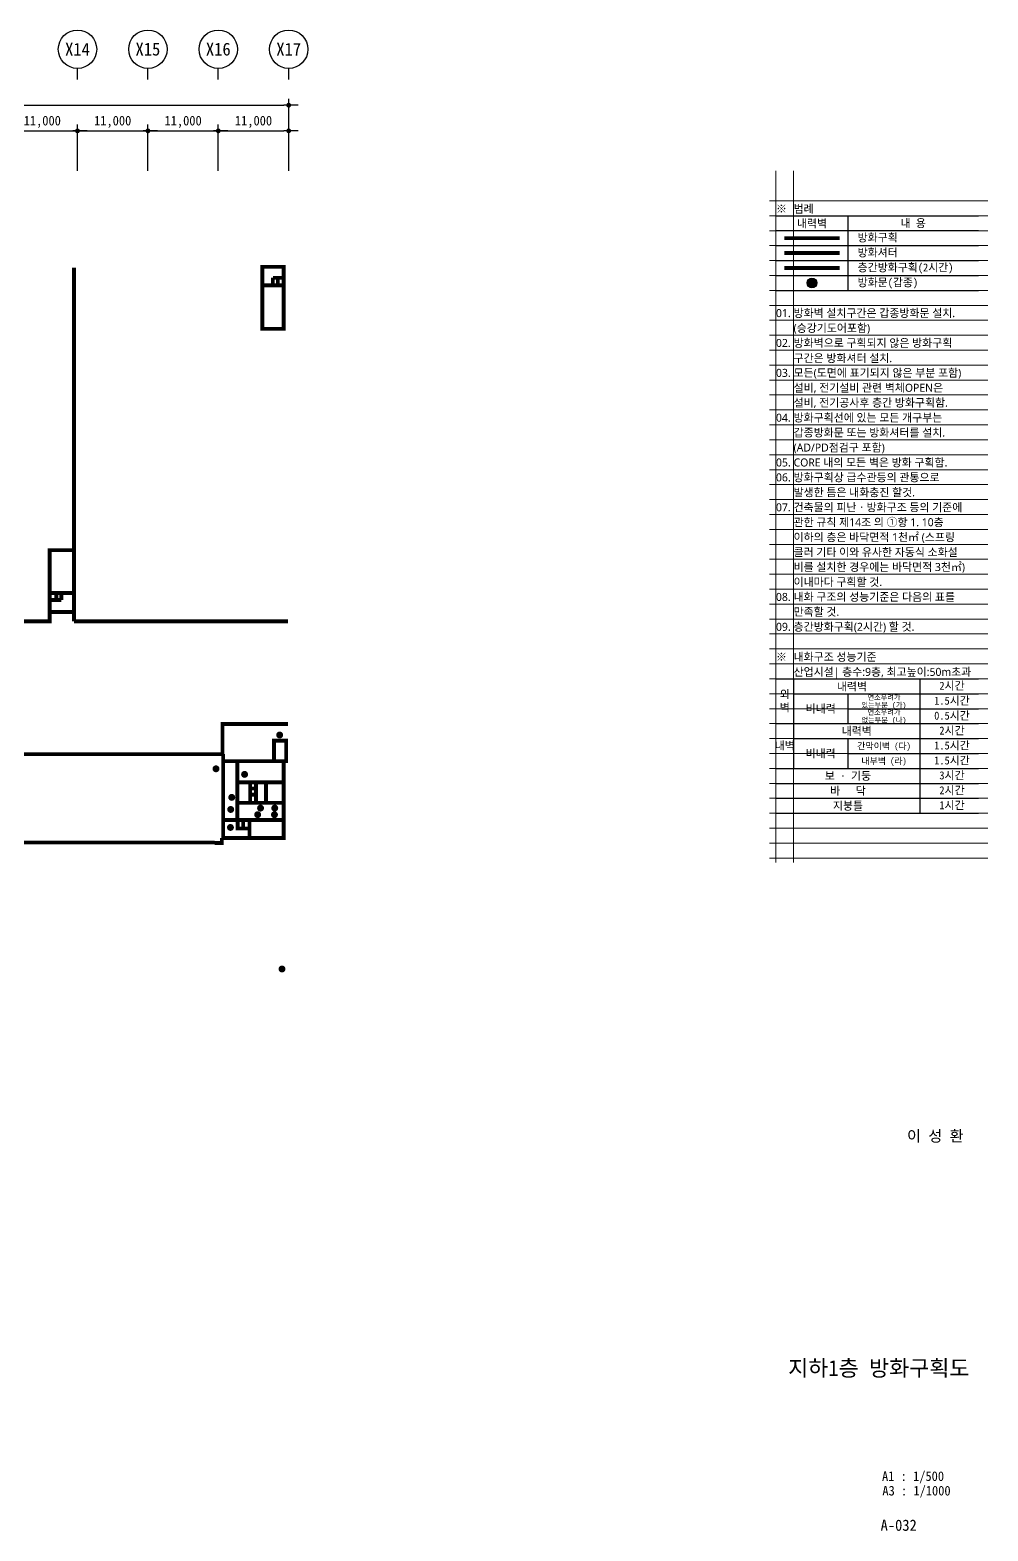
# Model space of a CAD drawing. Header units: millimetres. Extents: x 1075590 to 2680347, y 170599 to 729436.
# Drawn here: x 1690672 to 1840347, y 494985 to 729436 of the extents above; entities that cross this region are included whole.
import ezdxf
from ezdxf.enums import TextEntityAlignment as Align

# ---------------------------------------------------------------- set-up
doc = ezdxf.new("R2010")
doc.units = ezdxf.units.MM
doc.header["$LTSCALE"] = 5
doc.header["$MEASUREMENT"] = 0
doc.header["$PDSIZE"] = -10
for name, pattern in [('DASHDOTX2', [2, 1, -0.5, 0, -0.5]), ('HID', [2, 1.1, -0.9]), ('HIDDEN', [0.375, 0.25, -0.125]), ('PHANTOM2', [1.25, 0.625, -0.125, 0.125, -0.125, 0.125, -0.125])]:
    doc.linetypes.add(name, pattern=pattern)
doc.layers.get('0').update_dxf_attribs({"linetype": 'CONTINUOUS'})
doc.layers.get('Defpoints').update_dxf_attribs({"color": 153, "linetype": 'CONTINUOUS'})
for name, color, linetype, lineweight in [('A-AXIS-BUBL', 7, 'CONTINUOUS', 25), ('A-BORD-TEXT', 3, 'CONTINUOUS', 25), ('A-DIMS', 7, 'CONTINUOUS', 25), ('A-DWXM-SHUT', 4, 'HID', 25), ('A-MKXS-MAK2', 3, 'DASHDOTX2', 25), ('A-XXXX-FIRE', 4, 'HIDDEN', 25), ('A-XXXX-TXT2', 3, 'CONTINUOUS', 25)]:
    doc.layers.add(name, color=color, linetype=linetype, lineweight=lineweight)
doc.layers.add('A-XXXX-NPLT', color=144, linetype='CONTINUOUS', lineweight=15, plot=False)
doc.styles.add('HY울릉도L', font='')
doc.styles.add('돋움체', font='')
doc.styles.add('맑은 고딕', font='malgun.ttf')
doc.styles.add('맑은고딕', font='')
doc.styles.get('HY울릉도L').set_extended_font_data('HYwulM')
doc.styles.get('돋움체').set_extended_font_data('DotumChe')
doc.styles.get('맑은고딕').set_extended_font_data('DotumChe')
doc.dimstyles.new('CDIM', dxfattribs={"dimtxt": 3, "dimasz": 1.5, "dimexe": 2, "dimexo": 1, "dimgap": 1, "dimtad": 1, "dimdec": 0, "dimrnd": 0.5, "dimzin": 0, "dimdsep": 32, "dimlunit": 6, "dimtxsty": 'HY울릉도L', "dimblk1": '_CIDOT', "dimblk2": '_CIDOT', "dimsah": 1, "dimcen": 5.5, "dimclrd": 2, "dimclre": 2, "dimclrt": 7, "dimadec": 0, "dimazin": 0, "dimtfac": 1, "dimtdec": 0, "dimtix": 1, "dimtmove": 2, "dimatfit": 1, "dimldrblk": '_CIDOT', "dimfxl": 1, "dimtolj": 1, "dimtzin": 0, "dimlwd": -1, "dimarcsym": 0})

# ---------------------------------------------------------------- blocks, each defined once
blk = doc.blocks.new('_CIDOT')
at = {"color": 0, "linetype": 'ByBlock'}
blk.add_line((2, 0), (-1, 0), dxfattribs=at)
at = {"color": 0, "linetype": 'ByBlock', "const_width": 0.5}
blk.add_lwpolyline([(-0.25, 0, 1), (0.25, 0, 1)], format="xyb", close=True, dxfattribs=at)
blk = doc.blocks.new('*D35')
at = {"layer": 'A-DIMS', "lineweight": -2, "transparency": 16777216}
for p, q in [((258693, 255621), (258693, 262871)), ((269693, 255621), (269693, 262871))]:
    blk.add_line(p, q, dxfattribs=at)
at = {"layer": 'A-DIMS', "transparency": 16777216}
blk.add_line((259443, 261871), (268943, 261871), dxfattribs=at)
at = {"layer": 'Defpoints', "color": 0, "transparency": 16777216}
for p in [(269693, 261871), (258693, 255121), (269693, 255121)]:
    blk.add_point(p, dxfattribs=at)
at = {"layer": 'A-DIMS', "transparency": 16777216, "xscale": 750, "yscale": 750, "zscale": 750, "rotation": 180}
blk.add_blockref('_CIDOT', (258693, 261871), dxfattribs=at)
at = {"layer": 'A-DIMS', "transparency": 16777216, "xscale": 750, "yscale": 750, "zscale": 750}
blk.add_blockref('_CIDOT', (269693, 261871), dxfattribs=at)
at = {"layer": 'A-DIMS', "color": 3, "transparency": 16777216, "insert": (264193, 263275), "char_height": 1500, "attachment_point": 5, "style": '맑은고딕'}
blk.add_mtext('\\A1;11,000', dxfattribs=at)
blk = doc.blocks.new('*D36')
at = {"layer": 'A-DIMS', "lineweight": -2, "transparency": 16777216}
for p, q in [((269693, 255621), (269693, 262871)), ((280693, 255621), (280693, 262871))]:
    blk.add_line(p, q, dxfattribs=at)
at = {"layer": 'A-DIMS', "transparency": 16777216}
blk.add_line((270443, 261871), (279943, 261871), dxfattribs=at)
at = {"layer": 'Defpoints', "color": 0, "transparency": 16777216}
for p in [(280693, 261871), (269693, 255121), (280693, 255121)]:
    blk.add_point(p, dxfattribs=at)
at = {"layer": 'A-DIMS', "transparency": 16777216, "xscale": 750, "yscale": 750, "zscale": 750, "rotation": 180}
blk.add_blockref('_CIDOT', (269693, 261871), dxfattribs=at)
at = {"layer": 'A-DIMS', "transparency": 16777216, "xscale": 750, "yscale": 750, "zscale": 750}
blk.add_blockref('_CIDOT', (280693, 261871), dxfattribs=at)
at = {"layer": 'A-DIMS', "color": 3, "transparency": 16777216, "insert": (275193, 263275), "char_height": 1500, "attachment_point": 5, "style": '맑은고딕'}
blk.add_mtext('\\A1;11,000', dxfattribs=at)
blk = doc.blocks.new('*D37')
at = {"layer": 'A-DIMS', "lineweight": -2, "transparency": 16777216}
for p, q in [((280693, 255621), (280693, 262871)), ((291693, 255621), (291693, 262871))]:
    blk.add_line(p, q, dxfattribs=at)
at = {"layer": 'A-DIMS', "transparency": 16777216}
blk.add_line((281443, 261871), (290943, 261871), dxfattribs=at)
at = {"layer": 'Defpoints', "color": 0, "transparency": 16777216}
for p in [(291693, 261871), (280693, 255121), (291693, 255121)]:
    blk.add_point(p, dxfattribs=at)
at = {"layer": 'A-DIMS', "transparency": 16777216, "xscale": 750, "yscale": 750, "zscale": 750, "rotation": 180}
blk.add_blockref('_CIDOT', (280693, 261871), dxfattribs=at)
at = {"layer": 'A-DIMS', "transparency": 16777216, "xscale": 750, "yscale": 750, "zscale": 750}
blk.add_blockref('_CIDOT', (291693, 261871), dxfattribs=at)
at = {"layer": 'A-DIMS', "color": 3, "transparency": 16777216, "insert": (286193, 263275), "char_height": 1500, "attachment_point": 5, "style": '맑은고딕'}
blk.add_mtext('\\A1;11,000', dxfattribs=at)
blk = doc.blocks.new('*D38')
at = {"layer": 'A-DIMS', "lineweight": -2, "transparency": 16777216}
for p, q in [((126693, 255621), (126693, 266871)), ((302693, 255621), (302693, 266871))]:
    blk.add_line(p, q, dxfattribs=at)
at = {"layer": 'A-DIMS', "transparency": 16777216}
blk.add_line((127443, 265871), (301943, 265871), dxfattribs=at)
at = {"layer": 'Defpoints', "color": 0, "transparency": 16777216}
for p in [(302693, 265871), (126693, 255121), (302693, 255121)]:
    blk.add_point(p, dxfattribs=at)
at = {"layer": 'A-DIMS', "transparency": 16777216, "xscale": 750, "yscale": 750, "zscale": 750, "rotation": 180}
blk.add_blockref('_CIDOT', (126693, 265871), dxfattribs=at)
at = {"layer": 'A-DIMS', "transparency": 16777216, "xscale": 750, "yscale": 750, "zscale": 750}
blk.add_blockref('_CIDOT', (302693, 265871), dxfattribs=at)
at = {"layer": 'A-DIMS', "color": 3, "transparency": 16777216, "insert": (214693, 267275), "char_height": 1500, "attachment_point": 5, "style": '맑은고딕'}
blk.add_mtext('\\A1;176,000', dxfattribs=at)
blk = doc.blocks.new('*D39')
at = {"layer": 'A-DIMS', "lineweight": -2, "transparency": 16777216}
for p, q in [((291693, 255621), (291693, 262871)), ((302693, 255621), (302693, 262871))]:
    blk.add_line(p, q, dxfattribs=at)
at = {"layer": 'A-DIMS', "transparency": 16777216}
blk.add_line((292443, 261871), (301943, 261871), dxfattribs=at)
at = {"layer": 'Defpoints', "color": 0, "transparency": 16777216}
for p in [(302693, 261871), (291693, 255121), (302693, 255121)]:
    blk.add_point(p, dxfattribs=at)
at = {"layer": 'A-DIMS', "transparency": 16777216, "xscale": 750, "yscale": 750, "zscale": 750, "rotation": 180}
blk.add_blockref('_CIDOT', (291693, 261871), dxfattribs=at)
at = {"layer": 'A-DIMS', "transparency": 16777216, "xscale": 750, "yscale": 750, "zscale": 750}
blk.add_blockref('_CIDOT', (302693, 261871), dxfattribs=at)
at = {"layer": 'A-DIMS', "color": 3, "transparency": 16777216, "insert": (297193, 263275), "char_height": 1500, "attachment_point": 5, "style": '맑은고딕'}
blk.add_mtext('\\A1;11,000', dxfattribs=at)
blk = doc.blocks.new('NOTE(220317)')
at = {"layer": 'A-XXXX-NPLT'}
for p, q in [((1010649.8, 179732.7), (1010649.8, 175412.7)), ((1010759.8, 179732.7), (1010759.8, 175412.7)), ((1010609.8, 179546.1), (1011974.8, 179546.1)), ((1010609.8, 179452.7), (1011974.8, 179452.7)), ((1010609.8, 179359.4), (1011974.8, 179359.4)), ((1010609.8, 179266.1), (1011974.8, 179266.1)), ((1010609.8, 179172.7), (1011974.8, 179172.7)), ((1010609.8, 179079.4), (1011974.8, 179079.4)), ((1010609.8, 178986.1), (1011974.8, 178986.1)), ((1010609.8, 178892.7), (1011974.8, 178892.7)), ((1010609.8, 178799.4), (1011974.8, 178799.4)), ((1010609.8, 178706.1), (1011974.8, 178706.1)), ((1010609.8, 178612.7), (1011974.8, 178612.7)), ((1010609.8, 178519.4), (1011974.8, 178519.4)), ((1010609.8, 178426.1), (1011974.8, 178426.1)), ((1010609.8, 178332.7), (1011974.8, 178332.7)), ((1010609.8, 178239.4), (1011974.8, 178239.4)), ((1010609.8, 178146.1), (1011974.8, 178146.1)), ((1010609.8, 178052.7), (1011974.8, 178052.7)), ((1010609.8, 177959.4), (1011974.8, 177959.4)), ((1010609.8, 177866.1), (1011974.8, 177866.1)), ((1010609.8, 177772.7), (1011974.8, 177772.7)), ((1010609.8, 177679.4), (1011974.8, 177679.4)), ((1010609.8, 177586.1), (1011974.8, 177586.1)), ((1010609.8, 177492.7), (1011974.8, 177492.7)), ((1010609.8, 177399.4), (1011974.8, 177399.4)), ((1010609.8, 177306.1), (1011974.8, 177306.1)), ((1010609.8, 177212.7), (1011974.8, 177212.7)), ((1010609.8, 177119.4), (1011974.8, 177119.4)), ((1010609.8, 177026.1), (1011974.8, 177026.1)), ((1010609.8, 176932.7), (1011974.8, 176932.7)), ((1010609.8, 176839.4), (1011974.8, 176839.4)), ((1010609.8, 176746.1), (1011974.8, 176746.1)), ((1010609.8, 176652.7), (1011974.8, 176652.7)), ((1010609.8, 176559.4), (1011974.8, 176559.4)), ((1010609.8, 176466.1), (1011974.8, 176466.1)), ((1010609.8, 176372.7), (1011974.8, 176372.7)), ((1010609.8, 176279.4), (1011974.8, 176279.4)), ((1010609.8, 176186.1), (1011974.8, 176186.1)), ((1010609.8, 176092.7), (1011974.8, 176092.7)), ((1010609.8, 175999.4), (1011974.8, 175999.4)), ((1010609.8, 175906.1), (1011974.8, 175906.1)), ((1010609.8, 175812.7), (1011974.8, 175812.7)), ((1010609.8, 175719.4), (1011974.8, 175719.4)), ((1010609.8, 175626.1), (1011974.8, 175626.1)), ((1010609.8, 175532.7), (1011974.8, 175532.7)), ((1010609.8, 175439.4), (1011974.8, 175439.4))]:
    blk.add_line(p, q, dxfattribs=at)
blk = doc.blocks.new('NOTE_방화구획')
at = {"layer": 'A-MKXS-MAK2', "true_color": 0x991b1e}
blk.add_hatch(color=244, dxfattribs=at).paths.add_polyline_path([(7673.8, 4762.3, 1), (7704.2, 4762.3, 1)])
for points in [[(7576.5, 4972.3), (8209, 4972.3)], [(7801.5, 4972.3), (7801.5, 4738.9)], [(7576.5, 4925.6), (8209, 4925.6)], [(7576.5, 4878.9), (8209, 4878.9)], [(7576.5, 4832.3), (8209, 4832.3)], [(7576.5, 4785.6), (8209, 4785.6)], [(7576.5, 4738.9), (8209, 4738.9)], [(7576.5, 3525.6), (8209, 3525.6)], [(7631.5, 3525.6), (7631.5, 3245.6)], [(8026.5, 3525.6), (8026.5, 3105.6)], [(7631.5, 3478.9), (8209, 3478.9)], [(7801.5, 3478.9), (7801.5, 3385.6)], [(7801.5, 3432.3), (8209, 3432.3)], [(7576.5, 3385.6), (8209, 3385.6)], [(7631.5, 3338.9), (8209, 3338.9)], [(7801.5, 3338.9), (7801.5, 3245.6)], [(7801.5, 3292.3), (8209, 3292.3)], [(7576.5, 3245.6), (8209, 3245.6)], [(7576.5, 3198.9), (8209, 3198.9)], [(7576.5, 3152.3), (8209, 3152.3)], [(7576.5, 3105.6), (8209, 3105.6)]]:
    blk.add_lwpolyline(points)
at = {"layer": 'A-DWXM-SHUT', "color": 6, "linetype": 'HID', "ltscale": 400, "const_width": 12}
blk.add_lwpolyline([(7602.3, 4855.6), (7775.7, 4855.6)], dxfattribs=at)
at = {"layer": 'A-DWXM-SHUT', "linetype": 'HIDDEN', "ltscale": 500, "const_width": 12}
blk.add_lwpolyline([(7602.3, 4808.9), (7775.7, 4808.9)], dxfattribs=at)
at = {"layer": 'A-MKXS-MAK2', "color": 244, "linetype": 'Continuous', "true_color": 0x991b1e}
blk.add_circle((7689, 4762.3), 15.2, dxfattribs=at)
at = {"layer": 'A-XXXX-FIRE', "color": 5, "linetype": 'PHANTOM2', "ltscale": 600, "const_width": 12}
blk.add_lwpolyline([(7602.3, 4902.3), (7775.7, 4902.3)], dxfattribs=at)
at = {"layer": 'A-XXXX-TXT2'}
for s, style, p in [('※', '맑은 고딕', (7576.5, 4993.9)), ('범례 ', '맑은 고딕', (7631.5, 4993.9)), ('방화구획', '돋움체', (7831.5, 4903.9)), ('방화셔터', '돋움체', (7831.5, 4857.3)), ('층간방화구획(2시간)', '돋움체', (7831.5, 4810.6)), ('방화문(갑종)', '돋움체', (7831.5, 4763.9)), ('01.', '맑은 고딕', (7576.5, 4668.1)), ('방화벽 설치구간은 갑종방화문 설치.', '맑은 고딕', (7631.5, 4668.1)), ('(승강기도어포함)', '맑은 고딕', (7631.5, 4621.4)), ('02.', '맑은 고딕', (7576.5, 4574.8)), ('방화벽으로 구획되지 않은 방화구획', '맑은 고딕', (7631.5, 4574.8)), ('구간은 방화셔터 설치.', '맑은 고딕', (7631.5, 4527.3)), ('03.', '맑은 고딕', (7576.5, 4481.4)), ('모든(도면에 표기되지 않은 부분 포함) ', '맑은 고딕', (7631.5, 4481.4)), ('설비, 전기설비 관련 벽체OPEN은', '맑은 고딕', (7631.5, 4434.8)), ('설비, 전기공사후 층간 방화구획함.', '맑은 고딕', (7631.5, 4388.1)), ('04.', '맑은 고딕', (7576.5, 4341.4)), ('방화구획선에 있는 모든 개구부는', '맑은 고딕', (7631.5, 4341.4)), ('갑종방화문 또는 방화셔터를 설치.', '맑은 고딕', (7631.5, 4294.8)), ('(AD/PD점검구 포함)', '맑은 고딕', (7631.5, 4248.1)), ('05.', '맑은 고딕', (7576.5, 4201.4)), ('CORE 내의 모든 벽은 방화 구획함.', '맑은 고딕', (7631.5, 4201.4)), ('06.', '맑은 고딕', (7576.5, 4154.8)), ('방화구획상 급수관등의 관통으로 ', '맑은 고딕', (7631.5, 4154.8)), ('발생한 틈은 내화충진 할것.', '맑은 고딕', (7631.5, 4108.1)), ('07.', '맑은 고딕', (7576.5, 4061.4)), ('건축물의 피난ㆍ방화구조 등의 기준에', '맑은 고딕', (7631.5, 4061.4)), ('관한 규칙 제14조 의 ①항 1. 10층', '맑은 고딕', (7631.5, 4014.8)), ('이하의 층은 바닥면적 1천㎡ (스프링', '맑은 고딕', (7631.5, 3968.1)), ('클러 기타 이와 유사한 자동식 소화설', '맑은 고딕', (7631.5, 3921.4)), ('비를 설치한 경우에는 바닥면적 3천㎡)', '맑은 고딕', (7631.5, 3874.8)), ('이내마다 구획할 것.', '맑은 고딕', (7631.5, 3828.1)), ('08.', '맑은 고딕', (7576.5, 3781.4)), ('내화 구조의 성능기준은 다음의 표를', '맑은 고딕', (7631.5, 3781.4)), ('만족할 것.', '맑은 고딕', (7631.5, 3734.8)), ('09.', '맑은 고딕', (7576.5, 3688.1)), ('층간방화구획(2시간) 할 것. ', '맑은 고딕', (7631.5, 3688.1)), ('※', '맑은 고딕', (7576.5, 3593.9)), ('내화구조 성능기준', '맑은 고딕', (7631.5, 3593.9)), ('산업시설| 층수:9층, 최고높이:50m초과', '맑은 고딕', (7631.5, 3547.2))]:
    blk.add_text(s, height=25, dxfattribs=dict(at, style=style)).set_placement(p, align=Align.MIDDLE_LEFT)
at = {"layer": 'A-XXXX-TXT2', "style": '돋움체'}
for s, height, p in [('내력벽', 25, (7689, 4948.1)), ('내 용', 25, (8005.3, 4948.9)), ('내력벽', 25, (7813.7, 3501.4)), ('2시간', 25, (8126.5, 3503.9)), ('연소우려가', 16, (7914, 3467.6)), ('1.5시간', 25, (8126.5, 3457.3)), ('비내력', 25, (7716.5, 3432.3)), ('있는부분 (가)', 16, (7914, 3443.6)), ('연소우려가', 16, (7914, 3420.9)), ('0.5시간', 25, (8126.5, 3410.6)), ('내력벽', 25, (7829, 3362.3)), ('없는부분 (나)', 16, (7914, 3396.9)), ('2시간', 25, (8126.5, 3363.9)), ('1.5시간', 25, (8126.5, 3317.3)), ('비내력', 25, (7716.1, 3292.3)), ('간막이벽 (다)', 20, (7914, 3315.6)), ('1.5시간', 25, (8126.5, 3270.6)), ('보 · 기둥', 25, (7801.5, 3222.3)), ('내부벽 (라)', 20, (7914, 3268.9)), ('3시간', 25, (8126.5, 3223.9)), ('바   닥', 25, (7801.5, 3175.6)), ('2시간', 25, (8126.5, 3177.3)), ('지붕틀', 25, (7801.5, 3128.9)), ('1시간', 25, (8126.5, 3130.6))]:
    blk.add_text(s, height=height, dxfattribs=at).set_placement(p, align=Align.MIDDLE_CENTER)
at = {"layer": 'A-XXXX-TXT2', "char_height": 25, "attachment_point": 5, "style": '맑은 고딕'}
for s, width, insert in [('{\\fDotumChe|b0|i0|c129|p49;외\\P벽}', 24.9, (7604, 3455.1)), ('{\\fDotumChe|b0|i0|c129|p49;내벽}', 25, (7604, 3315.6))]:
    blk.add_mtext_dynamic_manual_height_columns(s, width=width, gutter_width=125, heights=[0], dxfattribs=dict(at, insert=insert))
blk = doc.blocks.new('DIM(210222)')
for p, q in [((269693, 269870.6), (269693, 271620.6)), ((280693, 269870.6), (280693, 271620.6)), ((291693, 269870.6), (291693, 271620.6)), ((302693, 269870.6), (302693, 271620.6))]:
    blk.add_line(p, q)
at = {"layer": 'A-AXIS-BUBL', "ltscale": 0.2}
for centre in [(269693, 274620.6), (280693, 274620.6), (291693, 274620.6), (302693, 274620.6)]:
    blk.add_circle(centre, 3000, dxfattribs=at)
at = {"layer": 'A-XXXX-TXT2', "ltscale": 0.2, "style": '맑은고딕'}
for s, p in [('X14', (269693, 274620.6)), ('X15', (280693, 274620.6)), ('X16', (291693, 274620.6)), ('X17', (302693, 274620.6))]:
    blk.add_text(s, height=2000, dxfattribs=at).set_placement(p, align=Align.MIDDLE)
at = {"layer": 'A-DIMS'}
for p1, p2, distance, picture, middle in [((126693, 255120.6), (302693, 255120.6), 10750, '*D38', (214693, 267275.5)), ((258693, 255120.6), (269693, 255120.6), 6750, '*D35', (264193, 263275.5)), ((269693, 255120.6), (280693, 255120.6), 6750, '*D36', (275193, 263275.5)), ((280693, 255120.6), (291693, 255120.6), 6750, '*D37', (286193, 263275.5)), ((291693, 255120.6), (302693, 255120.6), 6750, '*D39', (297193, 263275.5))]:
    dim = blk.add_aligned_dim(p1=p1, p2=p2, distance=distance, dimstyle='CDIM', override={"dimscale": 500, "dimtxsty": '맑은고딕', "dimclrd": 256, "dimclre": 256, "dimclrt": 3}, dxfattribs=at)
    dim.commit()
    dim.dimension.update_dxf_attribs({"geometry": picture, "text_midpoint": middle})

msp = doc.modelspace()

# ---------------------------------------------------------------- hatches: boundary and pattern name
at = {"layer": 'A-MKXS-MAK2'}
for points in [[(1730221, 619322, -1), (1729131, 619322, -1)], [(1720275, 614036, -1), (1719185, 614036, -1)], [(1724741, 613167, -1), (1723651, 613167, -1)], [(1722738, 609575, -1), (1721648, 609575, -1)], [(1722575, 607686, -1), (1721485, 607686, -1)], [(1726789, 606869, 1), (1725699, 606869, 1)], [(1727235, 607899, -1), (1726145, 607899, -1)], [(1729409, 606869, 1), (1728319, 606869, 1)], [(1729456, 607899, -1), (1728366, 607899, -1)], [(1722535, 604876, -1), (1721445, 604876, -1)], [(1729499, 582771, 1), (1730589, 582771, 1)]]:
    msp.add_hatch(color=240, dxfattribs=at).paths.add_polyline_path(points)

# ---------------------------------------------------------------- linework, layer by layer
at = {"layer": 'A-DWXM-SHUT', "color": 6, "linetype": 'HID', "ltscale": 400, "const_width": 600}
msp.add_lwpolyline([(1676640, 602536), (1719540, 602536)], dxfattribs=at)
at = {"layer": 'A-XXXX-FIRE', "color": 5, "linetype": 'PHANTOM2', "ltscale": 600, "const_width": 600}
for points in [[(1697554, 637064), (1697554, 692314)], [(1730329, 689549), (1726890, 689549)], [(1730329, 690736), (1728622, 690736)], [(1728622, 689649), (1728622, 690736)], [(1729400, 689649), (1729400, 690736)], [(1693754, 638364), (1693754, 648184), (1697554, 648184)], [(1693754, 641489), (1697554, 641489)], [(1693754, 640403), (1695565, 640403)], [(1694787, 641489), (1694787, 640403)], [(1695565, 641489), (1695565, 640403)], [(1697354, 638540), (1693754, 638540), (1693754, 637064), (1672319, 637064)], [(1731004, 637064), (1697554, 637064)], [(1730990, 621036), (1720740, 621036), (1720740, 616318)], [(1720840, 616336), (1720840, 616336), (1675340, 616336), (1675340, 615236)], [(1720840, 615236), (1720840, 616336)], [(1728790, 615236), (1728790, 618436), (1730695, 618436), (1730695, 615236), (1730290, 615236)], [(1723065, 615236), (1723065, 606044), (1730290, 606044)], [(1730895, 615236), (1730695, 615236)], [(1730290, 611911), (1723065, 611911)], [(1725077, 611836), (1725077, 608724)], [(1725977, 611836), (1725977, 608724)], [(1727539, 611836), (1727539, 608724)], [(1725077, 610954), (1725977, 610954)], [(1725077, 609996), (1725977, 609996)], [(1723065, 608724), (1730290, 608724)], [(1723065, 606044), (1720840, 606044)], [(1723110, 606019), (1723110, 604702), (1724974, 604702)], [(1723977, 604702), (1723977, 606019)], [(1724974, 603236), (1724974, 606019)], [(1720640, 603211), (1720640, 602436), (1719540, 602436)]]:
    msp.add_lwpolyline(points, dxfattribs=at)
for points in [[(1730290, 682767), (1726980, 682767), (1726980, 692436), (1730290, 692436)], [(1730290, 615236), (1720840, 615236), (1720840, 603236), (1730290, 603236)]]:
    msp.add_lwpolyline(points, close=True, dxfattribs=at)

# ---------------------------------------------------------------- block references
msp.add_blockref('DIM(210222)', (1428397, 451815))
for name, p, xscale, yscale, zscale in [('NOTE(220317)', (-23459023, -3785891), 25, 25, 25), ('NOTE_방화구획', (1428397, 451815), 50, 50, 50)]:
    msp.add_blockref(name, p, dxfattribs=dict(xscale=xscale, yscale=yscale, zscale=zscale))

# ---------------------------------------------------------------- texts
at = {"layer": 'A-BORD-TEXT', "style": '맑은고딕'}
for s, height, p in [('이 성 환', 1750, (1836540, 555813)), ('A1 : 1/500', 1500, (1833484, 502799)), ('A3 : 1/1000', 1500, (1834507, 500532)), ('A-032', 1750, (1829223, 495014))]:
    msp.add_text(s, height=height, dxfattribs=at).set_placement(p, align=Align.RIGHT)
msp.add_text('지하1층 방화구획도', height=2500, dxfattribs=at).set_placement((1823285, 520428), align=Align.MIDDLE_CENTER)

doc.saveas('drawing.dxf')
